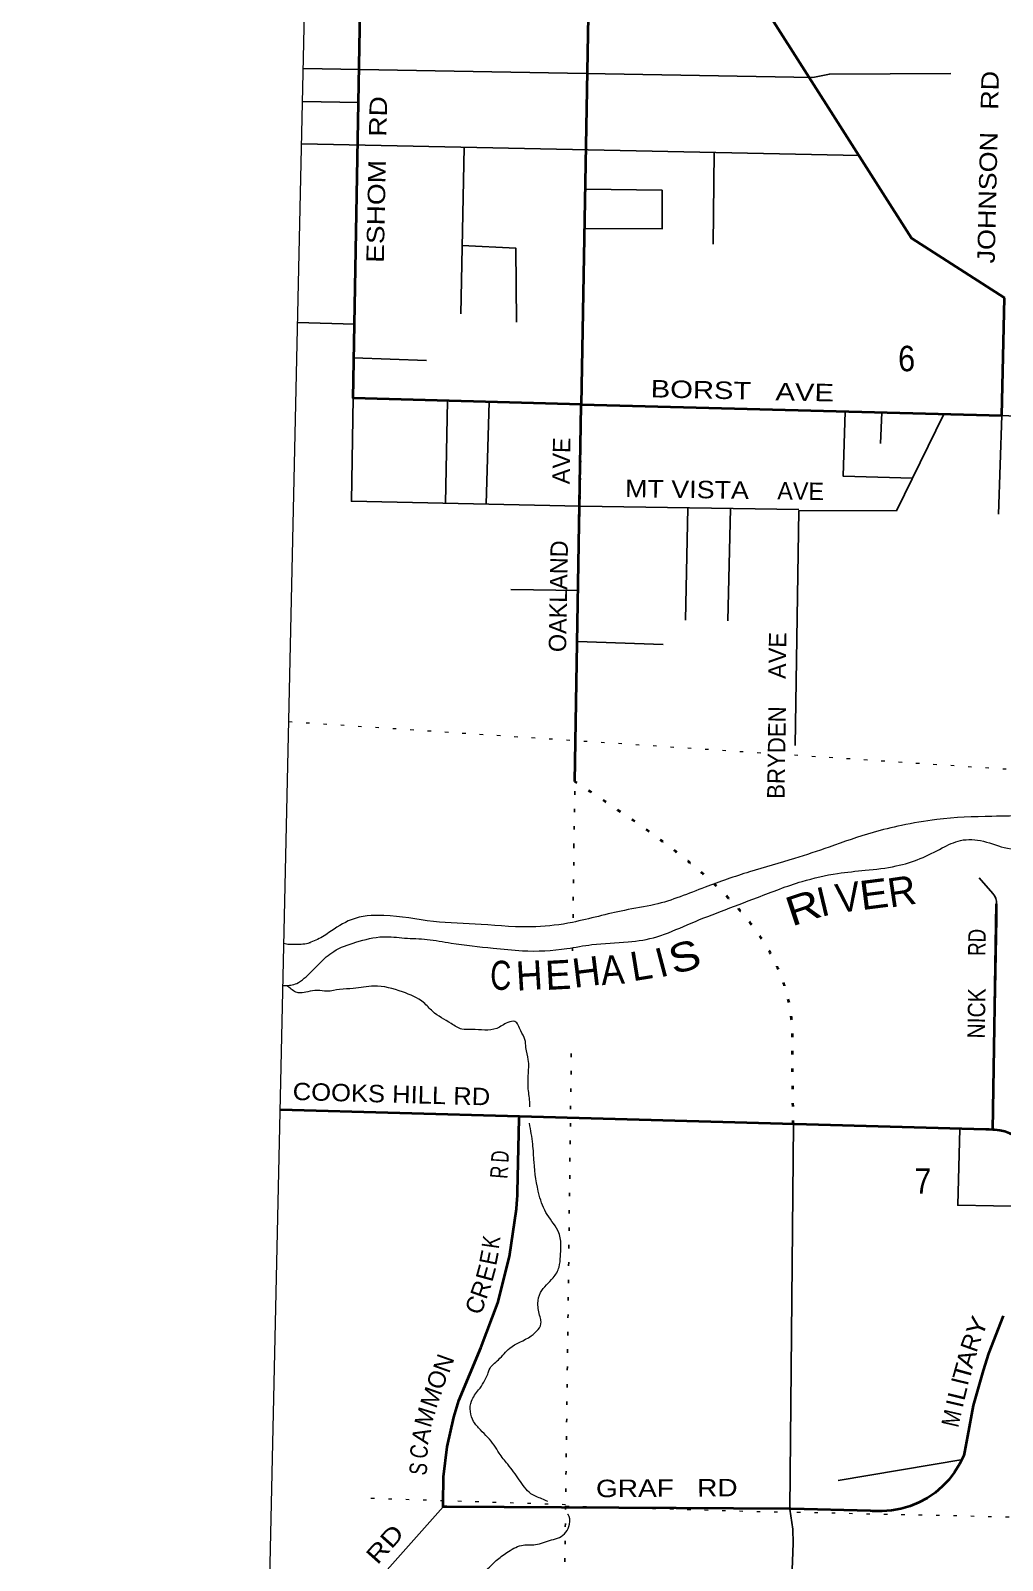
# Model space of a CAD drawing. Header units: feet. Extents: x -518066 to -250644, y -364975 to -177792.
# Drawn here: x -505285 to -498578, y -285641 to -275089 of the extents above; entities that cross this region are included whole.
import ezdxf

# ---------------------------------------------------------------- set-up
doc = ezdxf.new("R2010")
doc.units = ezdxf.units.FT
doc.header["$LTSCALE"] = 80
doc.linetypes.add('DOTTED', pattern=[1.5, 0.3, -1.2])
for name, color, linetype, lineweight in [('26', 7, 'Continuous', 40), ('29', 7, 'Continuous', 25), ('30', 7, 'Continuous', 13), ('39', 7, 'Continuous', 13), ('4', 7, 'Continuous', 25), ('41', 7, 'Continuous', 13), ('53', 7, 'DOTTED', 40), ('6', 7, 'DOTTED', 25), ('7', 7, 'DOTTED', 13)]:
    doc.layers.add(name, color=color, linetype=linetype, lineweight=lineweight)
doc.layers.add('27', color=7, linetype='Continuous')

msp = doc.modelspace()

# ---------------------------------------------------------------- linework, layer by layer
at = {"layer": '26'}
for p, q in [((-498643.5, -282671.56), (-498618.16, -281111.25)), ((-501912.29, -282578.84), (-503562.56, -282533.73))]:
    msp.add_line(p, q, dxfattribs=at)
for points in [[(-501484.27, -277666.94), (-503058.54, -277625), (-503004.84, -274562.95), (-503004.19, -274526.15)], [(-501484.27, -277666.94), (-501428.4, -274601.88), (-501427.94, -274576.83)], [(-498564.39, -276933.16), (-499205.8, -276519.86), (-500420.61, -274611.46)], [(-501484.27, -277666.94), (-498582.38, -277744.24), (-498564.39, -276933.16)], [(-501528.13, -280269.19), (-501484.41, -277674.53), (-501484.27, -277666.94)], [(-498573.93, -283954.71), (-498675.17, -284214.21), (-498711.19, -284332.12), (-498779.91, -284572.71), (-498818.63, -284784.49), (-498840.53, -284895.72), (-498844.8, -284917.44), (-498858.41, -284945.72), (-498873.81, -284977.71), (-498908.22, -285033.42), (-498948.27, -285085.23), (-498993.51, -285132.57), (-499043.45, -285174.93), (-499097.55, -285211.83), (-499155.2, -285242.87), (-499215.79, -285267.72), (-499278.64, -285286.09), (-499343.07, -285297.8), (-499408.37, -285302.71), (-499473.82, -285300.77), (-499489.12, -285299.32), (-500039.62, -285286.51), (-502413.13, -285273.02), (-502438.12, -285272.88), (-502437.81, -285248.36), (-502435.45, -285064.48), (-502410.95, -284857.03), (-502364.9, -284653.27), (-502328.94, -284538.9), (-502177.17, -284176), (-502060.55, -283864.63), (-501979.58, -283544.16), (-501932.55, -283216.97), (-501927.53, -283150.68), (-501925.63, -283125.48), (-501925.02, -283100.68), (-501912.63, -282592.93), (-501912.29, -282578.84)], [(-498131.26, -283233.96), (-498131.29, -283233.91), (-498347.31, -282871.82), (-498362.19, -282846.87), (-498382.32, -282821.82), (-498420.22, -282774.64), (-498437.65, -282756.41), (-498460.5, -282732.51), (-498487.29, -282715.99), (-498494.65, -282711.49), (-498527.35, -282695.92), (-498561.49, -282683.86), (-498596.71, -282675.43), (-498632.62, -282670.73), (-498643.82, -282670.45), (-498668.82, -282669.81), (-498693.82, -282668.57), (-501912.29, -282578.84)]]:
    msp.add_lwpolyline(points, dxfattribs=at)
at = {"layer": '29'}
for p, q in [((-503409.44, -275577.19), (-503022.74, -275583.91)), ((-503415.9, -275870.52), (-499567.75, -275951.26)), ((-502293.94, -275894.06), (-502315.47, -277041.87)), ((-500568.43, -275930.26), (-500575.02, -276562.42)), ((-503443.02, -277102.8), (-503049.56, -277112.69)), ((-503053.67, -277347.05), (-502552.11, -277364.67)), ((-502409.02, -277642.3), (-502421.28, -278349.24)), ((-502120.61, -277649.99), (-502140.89, -278355.31)), ((-499410.89, -277722.17), (-499420.73, -277936.37)), ((-498582.38, -277744.24), (-498605.7, -278423.8)), ((-498582.38, -277744.24), (-497588.29, -277790.74)), ((-501491.79, -278369.36), (-499983.95, -278392.43)), ((-500749.86, -278380.71), (-500764.64, -279156.58)), ((-500455.42, -278385.22), (-500474.39, -279159.91)), ((-499984.08, -278398.47), (-500008.72, -280019.46)), ((-501504.6, -278951.77), (-501970.84, -278943.75)), ((-501511.85, -279303.23), (-500918.78, -279322.38)), ((-500020.86, -282631.57), (-500044.66, -285287.51)), ((-499711.52, -285090.42), (-498850.37, -284945.79)), ((-500044.66, -285287.51), (-500042.88, -285288.13))]:
    msp.add_line(p, q, dxfattribs=at)
for points in [[(-503404.44, -275350.09), (-499886.68, -275412.85), (-499772.22, -275388.11), (-498935.23, -275384.19)], [(-501454.86, -276181.86), (-500926.77, -276190.47), (-500926.77, -276456.34), (-501470.55, -276453.06)], [(-502306.63, -276570.65), (-501936.7, -276589.28), (-501931.84, -277100.8)], [(-503058.54, -277625), (-503070.65, -278335.18), (-501491.79, -278369.36)], [(-499984.08, -278398.47), (-499309.99, -278401.65), (-498982.31, -277733.59)], [(-499663.42, -277715.44), (-499677.66, -278161.42), (-499199.62, -278176.62)], [(-498738.13, -280932.92), (-498644.4, -281040.44), (-498630.01, -281060.38), (-498623.36, -281075.89), (-498620.04, -281094.72), (-498616.72, -281215.48), (-498643.5, -282671.56)], [(-498872.16, -282663.6), (-498886.93, -283191.82), (-498148.36, -283205.3)], [(-502438.12, -285272.88), (-503284.88, -286223.1), (-503656.39, -286796.26)], [(-500044.66, -285287.51), (-500025.74, -285424.97), (-500021.55, -285523.55), (-500038.33, -285951.48)]]:
    msp.add_lwpolyline(points, dxfattribs=at)
at = {"layer": '39'}
for points in [[(-497354.86, -279972.93), (-497462.06, -279999.17), (-497620.45, -280092.37), (-497720.07, -280156.64), (-497862.85, -280272.3), (-497993.29, -280372.13), (-498114.8, -280427.88), (-498243.97, -280465.37), (-498411.16, -280498.03), (-498650.16, -280509.04), (-499031.83, -280531.11), (-499275.45, -280572.2), (-499471.05, -280620.35), (-499774.04, -280720.53), (-500012.41, -280799.97), (-500323.26, -280891.93), (-500630.38, -280998.07), (-500977.91, -281117.43), (-501187.37, -281157.24), (-501546.2, -281240.15), (-501797.63, -281271.02), (-502176.53, -281254.92), (-502505.16, -281233.86), (-502847.44, -281192.39), (-503072.75, -281221.81), (-503227.05, -281311.08), (-503316.39, -281363.49), (-503361.85, -281381.78)], [(-503436.31, -281656.01), (-503383.67, -281615.56), (-503291.5, -281522.96), (-503193.54, -281440.55), (-503039.78, -281377.42), (-502852.4, -281339.14), (-502704.11, -281348.33), (-502547.8, -281357.69), (-502383.77, -281383.3), (-502093.53, -281417.63), (-501891.24, -281436.01), (-501583.94, -281420.41), (-501410.85, -281393.91), (-501161.66, -281375.06), (-500962.3, -281339.06), (-500753.98, -281256.97), (-500523.4, -281165.31), (-500268.62, -281068.12), (-499961.41, -280957.97), (-499715.51, -280902.84), (-499524.46, -280880.74), (-499311.17, -280851.07), (-499145.62, -280800.28), (-498993.65, -280727.06), (-498868.2, -280675.41), (-498709.8, -280680.79), (-498544.23, -280728.57), (-498328.23, -280763.34), (-498120.44, -280906.57), (-497966.8, -281048.65), (-497819.34, -281198.65), (-497680.42, -281374.62), (-497613.35, -281530.95), (-497548.97, -281721.42), (-497553.31, -281936.6), (-497605.43, -282132.64), (-497673.01, -282300.19), (-497744.67, -282570.26), (-497818.76, -282761.81), (-497850.29, -282932.14), (-497877.92, -283108.58), (-497911.57, -283284.91), (-497921.91, -283341.28)], [(-503537.39, -281382.89), (-503500.86, -281390.68), (-503469.2, -281390.37), (-503417.6, -281389.87), (-503369.59, -281383.55), (-503354.39, -281378.71)], [(-503543.93, -281674.63), (-503519.21, -281674.63), (-503479.37, -281671.9), (-503436.57, -281656.09)], [(-501839.98, -282512.28), (-501840.27, -282491.26), (-501850.24, -282388.45), (-501850.38, -282295.91), (-501850.19, -282187.28), (-501866.59, -282104.44), (-501873.48, -282047.96), (-501902.39, -281989.01), (-501943.2, -281923.77), (-501991.5, -281930.79), (-502068.57, -281971.4), (-502239.29, -281979.85), (-502309.44, -281976.34), (-502382.92, -281938.57), (-502511.63, -281853.35), (-502572.63, -281793.71), (-502717.62, -281720.23), (-502915.44, -281679.81), (-503058.25, -281696.9), (-503152.67, -281702.95), (-503239.2, -281715.19), (-503307.3, -281709.71), (-503371.69, -281718.41), (-503424.03, -281727.36), (-503453.99, -281720.68), (-503517.17, -281674.64)], [(-501715.87, -285234.51), (-501756.73, -285216.94), (-501832.24, -285181.14), (-501912.57, -285084.88), (-501992.69, -284978.57), (-502051.32, -284900.88), (-502086.33, -284845.81), (-502180.53, -284741.22), (-502227.53, -284683.89), (-502242.74, -284542.75), (-502193.04, -284465.34), (-502130.64, -284356.03), (-502120, -284326.07), (-502056.41, -284257.01), (-501978.58, -284178.2), (-501830.39, -284092.82), (-501762.22, -283995.7), (-501769.56, -283961.34), (-501783.74, -283868.5), (-501766.19, -283794.44), (-501677.84, -283691.71), (-501638.24, -283618.12), (-501628.72, -283543.88), (-501625.33, -283475.55), (-501639.52, -283382.71), (-501719.24, -283256.28), (-501774.72, -283122.33), (-501810.26, -282894.25), (-501819.78, -282769.32), (-501842.74, -282626.23)], [(-497303.72, -284384.18), (-497269.04, -284455.33), (-497274.65, -284634.26), (-497357.76, -284775.32), (-497452.61, -284902.05), (-497545.05, -285008.72), (-497620.71, -285079.53), (-497695.11, -285186.59), (-497730.45, -285346.77), (-497711.14, -285483.98), (-497679.89, -285625.46), (-497612.86, -285783.81), (-497586.34, -285961.4), (-497616.79, -286178.03), (-497685.57, -286305.31), (-497770.32, -286428.23), (-497864.96, -286544.92), (-497929.08, -286640.11), (-497974.57, -286806.12), (-497967.11, -287033.6), (-497928.91, -287128.96), (-497838.72, -287233.48), (-497632.15, -287237.87), (-497370.66, -287205.21), (-497191.64, -287182.87), (-497058.83, -287163.56), (-496982.38, -287153.11), (-496796.59, -287193.28), (-496651.28, -287250.69), (-496547.7, -287387.68), (-496478.87, -287556.11), (-496475.45, -287684.93), (-496512.84, -287847.09), (-496545.94, -287896.67), (-496599.6, -287871.39), (-496648.81, -287824.07), (-496870.33, -287964.21), (-496971.32, -288096.84), (-497103.08, -288263.01), (-497148.12, -288406.91), (-497219.55, -288566.32), (-497227.92, -288682.81), (-497205.75, -288876.41), (-497158.85, -289038.35), (-497047.33, -289179.52), (-496919.45, -289304.95), (-496807.32, -289415.97), (-496692.16, -289575.33), (-496618.55, -289705.64), (-496572.93, -289831.34), (-496569.07, -289938.04), (-496605.72, -290063.99), (-496677.25, -290128.85), (-496821.27, -290206.26), (-497017.22, -290272.5), (-497177.99, -290285.17), (-497348.16, -290267.48), (-497458.07, -290245.02), (-497552.66, -290160.52), (-497645.16, -289971.47), (-497743.78, -289788.32), (-497805.37, -289658.27), (-497842.84, -289526.71), (-497866.56, -289409.53), (-497868.18, -289290.81), (-497897.63, -289159.43), (-498005.64, -289143.04), (-498079.73, -289135.44), (-498311.54, -289188.85), (-498469.47, -289259.92), (-498600.01, -289365.78), (-498693.58, -289528.74), (-498755.35, -289706.47), (-498816.28, -289942.55), (-498884.3, -290230.78), (-498934.9, -290352.42), (-499011.36, -290562.02), (-499022.05, -290694.56), (-499001.78, -290783.51), (-498808.14, -290831.88), (-498611.23, -290817.96), (-498431.63, -290866.04), (-498262.34, -290927.97), (-498095.79, -291026.07), (-497941.38, -291129.93), (-497777.85, -291278.25), (-497662, -291403.42), (-497608.04, -291513.2), (-497640.51, -291631.19), (-497688.54, -291724.71), (-497795.97, -291778.76), (-497916.26, -291774.19), (-498012.28, -291760.08), (-498103.22, -291792.35), (-498171.59, -291899.52), (-498234.34, -292026.93), (-498309.52, -292073.61)], [(-503339.76, -286426.32), (-503292.29, -286445.69), (-503227.13, -286497.36), (-503152.09, -286557.29), (-503120.68, -286592.16), (-503064.57, -286595.36), (-503006.37, -286594.59), (-502955.34, -286551.41), (-502952.77, -286523.3), (-502973.98, -286480.61), (-503003.21, -286437.74), (-503036.41, -286392.78), (-503055.74, -286356.15), (-503068.61, -286297.54), (-503033.06, -286225.88), (-502914.84, -286133.83), (-502823.53, -286083.47), (-502764.69, -286050.51), (-502720.5, -285948.86), (-502751.37, -285887.85), (-502769.61, -285796.94), (-502753.08, -285773.15), (-502710.23, -285737.85), (-502647.45, -285709.01), (-502581.55, -285724.49), (-502438.16, -285777.82), (-502276.83, -285736.99), (-502168.16, -285721.19), (-502072.28, -285642.77), (-501998.95, -285587.99), (-501897.61, -285537.84), (-501801.19, -285531.84), (-501690.19, -285500), (-501635.68, -285483.05), (-501565.63, -285392), (-501576.32, -285325.39), (-501578.42, -285323.32)]]:
    msp.add_spline(points, degree=3, dxfattribs=at)
at = {"layer": '4', "lineweight": 13}
msp.add_lwpolyline([(-501256.99, -177792.42), (-469933.03, -178460.37), (-438608.17, -179085.23), (-407282.48, -179667), (-375956.02, -180205.68), (-344628.85, -180701.28), (-313301.03, -181153.78), (-281972.61, -181563.19), (-250643.67, -181929.5), (-252658.03, -364975.08), (-284238.76, -364605.82), (-315818.95, -364193.12), (-347398.54, -363736.98), (-378977.49, -363237.41), (-410555.71, -362694.39), (-442133.14, -362107.95), (-473709.75, -361478.07), (-505285.47, -360804.75)], close=True, dxfattribs=at)
msp.add_lwpolyline([(-501256.99, -177792.42), (-469933.03, -178460.37), (-438608.17, -179085.23), (-407282.48, -179667), (-375956.02, -180205.68), (-344628.85, -180701.28), (-313301.03, -181153.78), (-281972.61, -181563.19), (-250643.67, -181929.5), (-252658.03, -364975.08), (-284238.76, -364605.82), (-315818.95, -364193.12), (-347398.54, -363736.98), (-378977.49, -363237.41), (-410555.71, -362694.39), (-442133.14, -362107.95), (-473709.75, -361478.07), (-505285.47, -360804.75)], close=True, dxfattribs=at)
at = {"layer": '53'}
msp.add_spline([(-500021.5, -282631.3), (-500027.03, -282038.8), (-500027.03, -282020.56), (-501528.13, -280269.19)], degree=3, dxfattribs=at)
at = {"layer": '6'}
for p, q in [((-501535.32, -280704.77), (-501542.09, -281239.27)), ((-501544.29, -281413.16), (-501544.72, -281447.33)), ((-501553.56, -282145.17), (-501593.09, -285266.21))]:
    msp.add_line(p, q, dxfattribs=at)
for points in [[(-501125.65, -269376.18), (-501132.11, -269553.51), (-501215.85, -270722.67), (-501362.62, -273245.61), (-501427.94, -274577), (-501535.32, -280704.77)], [(-501593.09, -285266.21), (-501608.24, -286400.2), (-501664.26, -290591.67)]]:
    msp.add_lwpolyline(points, dxfattribs=at)
at = {"layer": '7'}
for p, q in [((-503503.6, -279854.9), (-500226.43, -280071.34)), ((-500013.02, -280085.47), (-497812.6, -280231.09)), ((-501592.9, -285257.19), (-502989.44, -285212.99)), ((-501593.09, -285266.21), (-500052.8, -285309.58)), ((-498532.56, -285343.04), (-500052.8, -285309.58))]:
    msp.add_line(p, q, dxfattribs=at)

# ---------------------------------------------------------------- texts
at = {"layer": '27'}
for s, height, rotation, width, p in [('JOHNSON   RD', 120.5, 88.73, 1.15, (-498631.41, -276695.73)), ('ESHOM   RD', 120.5, 88.81, 1.2, (-502847.91, -276691.46)), ('BORST   AVE', 120.5, 358.68, 1.25, (-501006.56, -277618.08)), ('RD', 120.5, 89.07, 0.8, (-498695.89, -281472.14)), ('NICK', 120.5, 89.07, 0.9, (-498699.85, -282042.5)), ('COOKS HILL RD', 120, 358.403, 1.1, (-503477.77, -282465.17)), ('D', 120.5, 86.38, 0.7, (-501987.98, -282899.72)), ('R', 120.5, 85.407, 0.75, (-501995.27, -283011.91)), ('K', 120.5, 82.005, 0.8, (-502054.3, -283496.23)), ('E', 120.5, 78.565, 0.9, (-502072.66, -283611.94)), ('Y', 120.5, 66.536, 1.2, (-498723.53, -284109.91)), ('T', 120.5, 74.419, 1.15, (-498808.54, -284411.51)), ('A', 120.5, 73.037, 1.1, (-498787.52, -284324.02)), ('L', 120.5, 76.288, 1.1, (-498841.8, -284545.95)), ('M', 120.5, 72.755, 0.95, (-502524.79, -284731.05)), ('M', 120.5, 77.137, 0.85, (-498883.98, -284730.08)), ('C', 120.5, 80.486, 0.8, (-502553.42, -284946.5)), ('S', 120.5, 83.711, 0.8, (-502554.23, -285059.1)), ('GRAF   RD', 120.5, 0.387, 1.2, (-501382.83, -285205.79))]:
    msp.add_text(s, height=height, rotation=rotation, dxfattribs=dict(at, width=width)).set_placement(p)
for s, rotation, p in [('AVE', 88.996, (-501564.84, -278218.5)), ('OAKLAND', 88.996, (-501589.64, -279376.62)), ('E', 74.615, (-502099.56, -283725.87)), ('R', 70.544, (-502140.82, -283847.09)), ('C', 70.185, (-502178.32, -283954.78)), ('R', 70.275, (-498758.69, -284213.2)), ('N', 70.38, (-502397.38, -284356.72)), ('O', 70.439, (-502444.56, -284472.57)), ('I', 76.225, (-498818.21, -284442.24)), ('M', 70.539, (-502486.46, -284599.22)), ('I', 77.009, (-498853.01, -284594.55)), ('A', 77.353, (-502542.95, -284846))]:
    msp.add_text(s, height=120.5, rotation=rotation, dxfattribs=at).set_placement(p)
at = {"layer": '30'}
for s, height, rotation, width, p in [('MT VISTA', 120.5, 359.123, 1.15, (-501183.2, -278306.27)), ('BRYDEN', 120.5, 89.129, 0.95, (-500081.96, -280388.66)), ('RD', 120, 48.295, 1.25, (-502891.62, -285676.57))]:
    msp.add_text(s, height=height, rotation=rotation, dxfattribs=dict(at, width=width)).set_placement(p)
for rotation, p in [(359.123, (-500132.77, -278322.77)), (89.129, (-500073.54, -279561.43))]:
    msp.add_text('AVE', height=120.5, rotation=rotation, dxfattribs=at).set_placement(p)
at = {"layer": '41'}
for s, rotation, p in [('I', 13.524, (-499829.48, -281203.28)), ('R', 8.514, (-499354.02, -281138.86)), ('L', 9.169, (-501129.43, -281647.05)), ('I', 14.866, (-500941.59, -281622.4)), ('E', 3.086, (-501728.48, -281707.07)), ('H', 6.981, (-501534.36, -281692.39))]:
    msp.add_text(s, height=200.8, rotation=rotation, dxfattribs=at).set_placement(p)
for s, rotation, width, p in [('V', 7.925, 0.95, (-499714.5, -281177.67)), ('E', 7.225, 1.1, (-499550.21, -281156.44)), ('R', 18.429, 1.2, (-500031.76, -281269.55)), ('S', 15.531, 1.2, (-500849, -281601.64)), ('C', 359.557, 0.75, (-502113.85, -281705.11)), ('H', 3.456, 0.95, (-501929.23, -281711.96)), ('A', 4.436, 0.9, (-501342.56, -281674.02))]:
    msp.add_text(s, height=200.8, rotation=rotation, dxfattribs=dict(at, width=width)).set_placement(p)
at = {"layer": '7', "width": 0.9}
for s, rotation, p in [('6', 0.554, (-499297.53, -277438.99)), ('7', 0.553, (-499184.85, -283112.48))]:
    msp.add_text(s, height=175.7, rotation=rotation, dxfattribs=at).set_placement(p)

doc.saveas('drawing.dxf')
